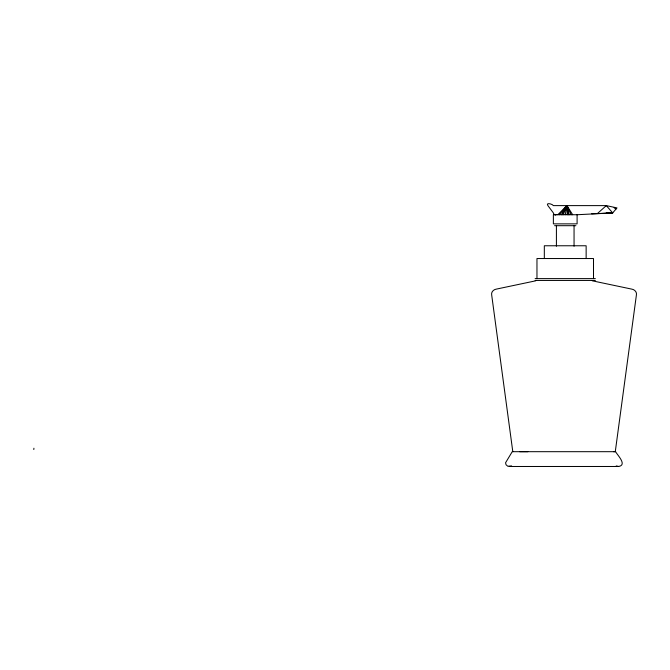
<?xml version="1.0" encoding="UTF-8"?>
<svg xmlns="http://www.w3.org/2000/svg" width="670" height="670" viewBox="0 0 670 670"><rect width="100%" height="100%" fill="white"/><g stroke="black" fill="none" stroke-linecap="round" stroke-linejoin="round"><path stroke-width="1" d="M565.237 214.735L566.929 205.615L572.666 214.735M563.236 214.735L566.929 205.615L571.167 214.735M562.163 214.735L566.929 205.615L569.182 214.735M561.293 214.735L566.929 205.615L568.302 214.735M33.919 448.23L33.801 449.536M613.536 451.689L615.278 451.689L636.425 294.817C637.019 291.961 634.423 289.44 631.726 289.113L592.33 280.814M559.299 214.735L566.929 205.615L567.239 214.735M591.694 213.822L612.698 212.909L617.003 207.909L606.3 205.615L553.37 205.615C552.582 203.973 545.388 202.189 547.851 205.548L553.37 212.909A2.169 2.169 0 0 0 556.117 214.735L554.886 214.727M557.808 214.735L566.929 205.615M597.514 213.462L606.3 205.615L612.698 212.909L577.096 214.735L553.37 214.735L553.37 223.864L577.096 223.864L577.096 214.735M511.62 465.918L507.768 466.228L506.068 464.771L505.557 462.777L512.24 451.689L615.613 451.689C617.045 454.737 627.589 464.955 618.678 466.479L509.175 466.479M535.749 280.814L496.353 289.113C493.656 289.44 491.06 291.961 491.663 294.817L512.801 451.689M519.66 451.689L527.809 451.689M606.3 212.909L612.698 212.909M554.576 225.69L575.899 225.69M535.121 278.611L595.345 278.611M535.121 280.437L595.345 280.437M618.678 466.479L616.232 465.918M614.114 207.675L615.889 209.199M593.503 278.611L593.503 258.536L536.963 258.536L536.963 278.611M586.141 258.536L586.141 245.764L544.325 245.764L544.325 258.536M574.056 225.69L574.056 246.217M556.41 225.69L556.41 246.217"/></g></svg>
